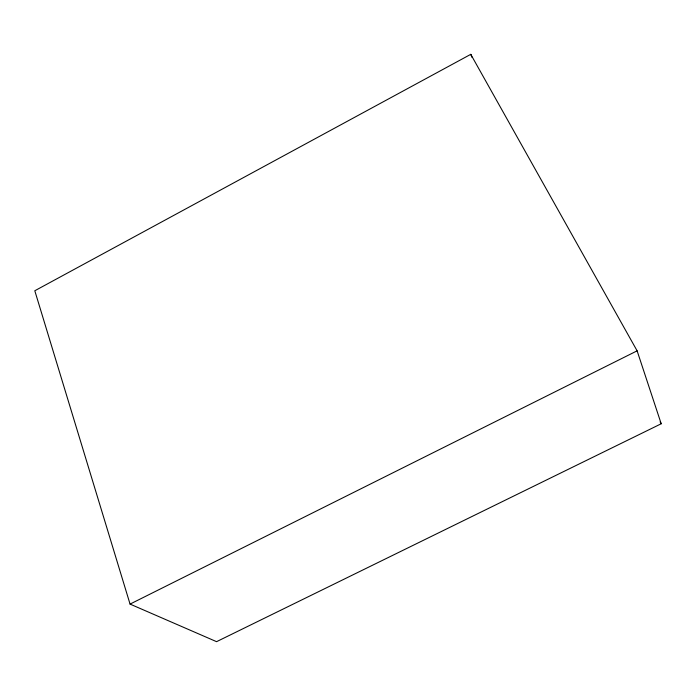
<?xml version="1.0" encoding="UTF-8"?>
<svg xmlns="http://www.w3.org/2000/svg" width="696" height="696" viewBox="0 0 696 696"><rect width="100%" height="100%" fill="white"/><g stroke="black" fill="none" stroke-linecap="round" stroke-linejoin="round"><path stroke-width="1.04" d="M470.766 54.332L34.8 290.754L130.056 604.093L216.569 641.668L661.2 423.768L637.118 350.836L470.766 54.332L471.992 57.333M130.056 604.093L637.118 350.836M660.147 421.872L661.2 423.768"/></g></svg>
